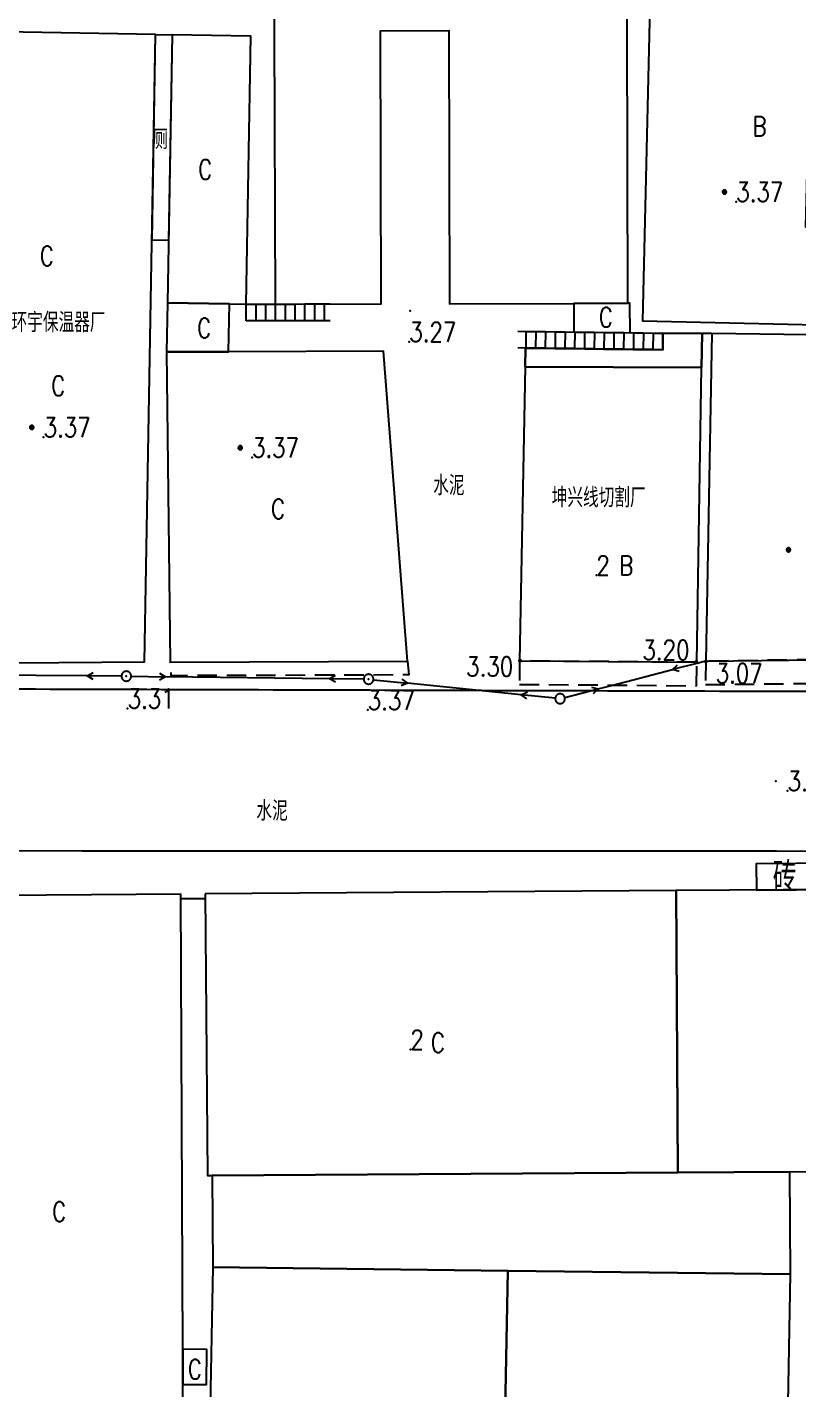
# Model space of a CAD drawing. Extents: x 500064 to 501389, y 2542464 to 2545400.
# Drawn here: x 500792.4 to 500831.8, y 2543204.3 to 2543273.8 of the extents above; entities that cross this region are included whole.
import ezdxf
from ezdxf.enums import TextEntityAlignment as Align

# ---------------------------------------------------------------- set-up
doc = ezdxf.new("R2010")
doc.units = 0
doc.header["$LTSCALE"] = 0.5
doc.linetypes.add('CENTER', pattern=[50.8, 31.75, -6.35, 6.35, -6.35])
doc.linetypes.add('X5', pattern=[3, 2, -1])
doc.layers.get('0').update_dxf_attribs({"linetype": 'CONTINUOUS', "lineweight": 5})
doc.layers.add('GCD', color=8, linetype='CONTINUOUS')
doc.layers.add('地形图', color=8, linetype='CONTINUOUS')
doc.styles.add('HZ', font='romans.shx', dxfattribs={"width": 0.8, "bigfont": 'hztxt.shx'})

# ---------------------------------------------------------------- blocks, each defined once
blk = doc.blocks.new('GC200')
at = {"linetype": 'Continuous', "const_width": 0.2, "flags": 128}
blk.add_lwpolyline([(-0.1, 0, 1), (0.1, 0, 1)], format="xyb", close=True, dxfattribs=at)

msp = doc.modelspace()

# ---------------------------------------------------------------- linework, layer by layer
at = {"layer": '地形图'}
for points in [[(500804.786, 2543336.33), (500804.8, 2543331.834), (500804.817, 2543326.082), (500804.837, 2543319.974), (500804.906, 2543297.989), (500804.976, 2543279.169), (500805.002, 2543273.612), (500805.066, 2543259.691), (500810.466, 2543259.701), (500810.437, 2543273.65), (500813.935, 2543273.674), (500813.966, 2543259.709), (500820.313, 2543259.723), (500823.066, 2543259.729), (500822.865, 2543344.404), (500804.772, 2543344.973)], [(500836.349, 2543274.591), (500824.201, 2543274.871), (500823.83, 2543258.836), (500840.893, 2543258.442), (500840.867, 2543263.426), (500835.903, 2543263.54), (500832.173, 2543263.627), (500832.269, 2543267.801), (500836.025, 2543267.714)], [(500790.176, 2543269.639), (500789.606, 2543241.339), (500798.386, 2543241.409), (500798.953, 2543273.455), (500790.236, 2543273.609)], [(500802.72, 2543259.704), (500803.576, 2543259.689), (500803.818, 2543273.369), (500799.797, 2543273.44), (500799.556, 2543259.76)], [(500802.72, 2543259.704), (500799.556, 2543259.76), (500799.511, 2543257.243), (500802.676, 2543257.253)], [(500820.313, 2543259.723), (500820.316, 2543258.263), (500823.185, 2543258.226), (500823.182, 2543259.73), (500823.066, 2543259.729)], [(500817.836, 2543256.489), (500826.838, 2543256.446), (500826.866, 2543258.179), (500824.866, 2543258.205), (500824.862, 2543257.356), (500817.848, 2543257.445)], [(500827.056, 2543241.449), (500832.716, 2543241.519), (500836.876, 2543241.559), (500838.066, 2543241.569), (500838.376, 2543258.029), (500827.366, 2543258.189)], [(500802.676, 2543257.253), (500799.511, 2543257.243), (500799.696, 2543241.399), (500811.826, 2543241.439), (500810.596, 2543257.279)], [(500817.836, 2543256.489), (500817.546, 2543241.459), (500826.596, 2543241.389), (500826.838, 2543256.446)], [(500788.796, 2543229.459), (500788.987, 2543197.723), (500800.376, 2543196.999), (500800.344, 2543204.496), (500800.336, 2543206.296), (500800.236, 2543229.549)], [(500801.486, 2543229.559), (500801.594, 2543215.169), (500801.832, 2543215.17), (500825.626, 2543215.324), (500825.545, 2543229.722)], [(500825.626, 2543215.324), (500801.832, 2543215.17), (500801.866, 2543210.489), (500816.938, 2543210.3), (500831.386, 2543210.119), (500831.347, 2543215.361)], [(500816.938, 2543210.3), (500801.866, 2543210.489), (500801.566, 2543194.479), (500816.638, 2543194.29)], [(500831.386, 2543210.119), (500816.938, 2543210.3), (500816.638, 2543194.29), (500831.087, 2543194.109)], [(500800.336, 2543206.296), (500800.344, 2543204.496), (500801.544, 2543204.485), (500801.56, 2543206.285)]]:
    msp.add_lwpolyline(points, close=True, dxfattribs=at)
at = {"layer": '地形图', "linetype": 'Continuous', "const_width": 0.1}
for points in [[(500782.954, 2543295.578), (500783.187, 2543273.359), (500782.248, 2543256.118), (500782.289, 2543241.815), (500782.491, 2543240.708), (500783.021, 2543240.045), (500855.306, 2543239.829), (500863.487, 2543239.969), (500869.742, 2543240.194), (500868.826, 2543272.924), (500865.234, 2543289.411)], [(500768.611, 2543231.765), (500857.055, 2543231.728)]]:
    msp.add_lwpolyline(points, dxfattribs=at)
at = {"layer": '地形图'}
for points in [[(500799.612, 2543262.942), (500798.767, 2543262.957), (500798.953, 2543273.455), (500799.797, 2543273.44), (500799.612, 2543262.942)], [(500828.013, 2543265.316), (500828.024, 2543265.316), (500828.034, 2543265.318), (500828.044, 2543265.321), (500828.054, 2543265.325), (500828.063, 2543265.329), (500828.072, 2543265.335), (500828.08, 2543265.342), (500828.087, 2543265.349), (500828.094, 2543265.357), (500828.097, 2543265.362), (500828.1, 2543265.366), (500828.105, 2543265.375), (500828.108, 2543265.385), (500828.111, 2543265.395), (500828.113, 2543265.405), (500828.113, 2543265.416), (500828.113, 2543265.426), (500828.111, 2543265.437), (500828.108, 2543265.447), (500828.105, 2543265.457), (500828.101, 2543265.463), (500828.1, 2543265.466), (500828.094, 2543265.475), (500828.087, 2543265.483), (500828.08, 2543265.49), (500828.072, 2543265.497), (500828.063, 2543265.503), (500828.062, 2543265.503), (500828.054, 2543265.507), (500828.044, 2543265.511), (500828.034, 2543265.514), (500828.024, 2543265.515), (500828.013, 2543265.516), (500828.003, 2543265.515), (500827.992, 2543265.514), (500827.982, 2543265.511), (500827.972, 2543265.507), (500827.963, 2543265.503), (500827.954, 2543265.497), (500827.946, 2543265.49), (500827.939, 2543265.483), (500827.932, 2543265.475), (500827.929, 2543265.47), (500827.927, 2543265.466), (500827.922, 2543265.457), (500827.918, 2543265.447), (500827.915, 2543265.437), (500827.914, 2543265.426), (500827.913, 2543265.416), (500827.914, 2543265.405), (500827.915, 2543265.395), (500827.918, 2543265.385), (500827.922, 2543265.375), (500827.925, 2543265.369), (500827.927, 2543265.366), (500827.932, 2543265.357), (500827.939, 2543265.349), (500827.946, 2543265.342), (500827.954, 2543265.335), (500827.963, 2543265.329), (500827.964, 2543265.329), (500827.972, 2543265.325), (500827.982, 2543265.321), (500827.992, 2543265.318), (500828.003, 2543265.316), (500828.013, 2543265.316)], [(500827.964, 2543265.329), (500828.097, 2543265.362), (500828.1, 2543265.366), (500827.927, 2543265.366), (500827.925, 2543265.369), (500828.113, 2543265.416), (500827.913, 2543265.416), (500828.101, 2543265.463), (500828.1, 2543265.466), (500827.927, 2543265.466), (500827.929, 2543265.47), (500828.062, 2543265.503)], [(500803.579, 2543259.689), (500804.079, 2543259.69), (500804.579, 2543259.691), (500805.079, 2543259.692), (500805.579, 2543259.692), (500806.079, 2543259.693), (500806.579, 2543259.694), (500807.079, 2543259.694), (500807.579, 2543259.695), (500807.864, 2543259.695)], [(500803.581, 2543258.828), (500803.579, 2543259.689)], [(500804.081, 2543258.829), (500804.079, 2543259.69)], [(500804.581, 2543258.829), (500804.579, 2543259.691)], [(500805.081, 2543258.83), (500805.079, 2543259.692)], [(500805.581, 2543258.831), (500805.579, 2543259.692)], [(500806.081, 2543258.831), (500806.079, 2543259.693)], [(500806.581, 2543258.832), (500806.579, 2543259.694)], [(500807.081, 2543258.833), (500807.079, 2543259.694)], [(500807.581, 2543258.834), (500807.579, 2543259.695)], [(500807.866, 2543258.834), (500807.581, 2543258.834), (500807.081, 2543258.833), (500806.581, 2543258.832), (500806.081, 2543258.831), (500805.581, 2543258.831), (500805.081, 2543258.83), (500804.581, 2543258.829), (500804.081, 2543258.829), (500803.581, 2543258.828)], [(500817.463, 2543258.299), (500817.867, 2543258.294), (500818.367, 2543258.288), (500818.867, 2543258.282), (500819.367, 2543258.275), (500819.867, 2543258.269), (500820.367, 2543258.262), (500820.867, 2543258.256), (500821.367, 2543258.25), (500821.867, 2543258.243), (500822.367, 2543258.237), (500822.867, 2543258.231), (500823.367, 2543258.224), (500823.867, 2543258.218), (500824.367, 2543258.211), (500824.866, 2543258.205)], [(500817.836, 2543256.489), (500817.848, 2543257.445), (500817.856, 2543257.445), (500818.356, 2543257.439), (500818.856, 2543257.432), (500819.356, 2543257.426), (500819.856, 2543257.419), (500820.356, 2543257.413), (500820.856, 2543257.407), (500821.356, 2543257.4), (500821.856, 2543257.394), (500822.356, 2543257.388), (500822.856, 2543257.381), (500823.356, 2543257.375), (500823.856, 2543257.369), (500824.356, 2543257.362), (500824.856, 2543257.356), (500824.862, 2543257.356), (500824.866, 2543258.205), (500826.866, 2543258.179), (500826.838, 2543256.446)], [(500817.867, 2543258.294), (500817.856, 2543257.445)], [(500818.367, 2543258.288), (500818.356, 2543257.439)], [(500818.867, 2543258.282), (500818.856, 2543257.432)], [(500819.367, 2543258.275), (500819.356, 2543257.426)], [(500819.867, 2543258.269), (500819.856, 2543257.419)], [(500820.367, 2543258.262), (500820.356, 2543257.413)], [(500820.867, 2543258.256), (500820.856, 2543257.407)], [(500821.367, 2543258.25), (500821.356, 2543257.4)], [(500821.867, 2543258.243), (500821.856, 2543257.394)], [(500822.367, 2543258.237), (500822.356, 2543257.388)], [(500822.867, 2543258.231), (500822.856, 2543257.381)], [(500823.367, 2543258.224), (500823.356, 2543257.375)], [(500823.867, 2543258.218), (500823.856, 2543257.369)], [(500824.367, 2543258.211), (500824.356, 2543257.362)], [(500824.866, 2543258.205), (500824.856, 2543257.356)], [(500827.366, 2543258.189), (500826.866, 2543258.179)], [(500824.856, 2543257.356), (500824.356, 2543257.362), (500823.856, 2543257.369), (500823.356, 2543257.375), (500822.856, 2543257.381), (500822.356, 2543257.388), (500821.856, 2543257.394), (500821.356, 2543257.4), (500820.856, 2543257.407), (500820.356, 2543257.413), (500819.856, 2543257.419), (500819.356, 2543257.426), (500818.856, 2543257.432), (500818.356, 2543257.439), (500817.856, 2543257.445), (500817.848, 2543257.445), (500817.452, 2543257.45)], [(500792.629, 2543253.289), (500792.639, 2543253.29), (500792.649, 2543253.291), (500792.659, 2543253.294), (500792.669, 2543253.298), (500792.679, 2543253.302), (500792.687, 2543253.308), (500792.695, 2543253.315), (500792.703, 2543253.322), (500792.709, 2543253.33), (500792.713, 2543253.335), (500792.715, 2543253.339), (500792.72, 2543253.348), (500792.724, 2543253.358), (500792.726, 2543253.368), (500792.728, 2543253.379), (500792.729, 2543253.389), (500792.728, 2543253.4), (500792.726, 2543253.41), (500792.724, 2543253.42), (500792.72, 2543253.43), (500792.717, 2543253.436), (500792.715, 2543253.439), (500792.709, 2543253.448), (500792.703, 2543253.456), (500792.695, 2543253.463), (500792.687, 2543253.47), (500792.679, 2543253.476), (500792.677, 2543253.476), (500792.669, 2543253.48), (500792.659, 2543253.484), (500792.649, 2543253.487), (500792.639, 2543253.489), (500792.629, 2543253.489), (500792.618, 2543253.489), (500792.608, 2543253.487), (500792.598, 2543253.484), (500792.588, 2543253.48), (500792.579, 2543253.476), (500792.57, 2543253.47), (500792.562, 2543253.463), (500792.554, 2543253.456), (500792.548, 2543253.448), (500792.545, 2543253.443), (500792.542, 2543253.439), (500792.537, 2543253.43), (500792.533, 2543253.42), (500792.531, 2543253.41), (500792.529, 2543253.4), (500792.529, 2543253.389), (500792.529, 2543253.379), (500792.531, 2543253.368), (500792.533, 2543253.358), (500792.537, 2543253.348), (500792.54, 2543253.342), (500792.542, 2543253.339), (500792.548, 2543253.33), (500792.554, 2543253.322), (500792.562, 2543253.315), (500792.57, 2543253.308), (500792.579, 2543253.302), (500792.58, 2543253.302), (500792.588, 2543253.298), (500792.598, 2543253.294), (500792.608, 2543253.291), (500792.618, 2543253.29), (500792.629, 2543253.289)], [(500792.58, 2543253.302), (500792.713, 2543253.335), (500792.715, 2543253.339), (500792.542, 2543253.339), (500792.54, 2543253.342), (500792.729, 2543253.389), (500792.529, 2543253.389), (500792.717, 2543253.436), (500792.715, 2543253.439), (500792.542, 2543253.439), (500792.545, 2543253.443), (500792.677, 2543253.476)], [(500803.275, 2543252.249), (500803.285, 2543252.249), (500803.295, 2543252.251), (500803.306, 2543252.253), (500803.315, 2543252.257), (500803.325, 2543252.262), (500803.333, 2543252.268), (500803.342, 2543252.274), (500803.349, 2543252.282), (500803.356, 2543252.29), (500803.359, 2543252.295), (500803.361, 2543252.299), (500803.366, 2543252.308), (500803.37, 2543252.318), (500803.373, 2543252.328), (500803.374, 2543252.338), (500803.375, 2543252.349), (500803.374, 2543252.359), (500803.373, 2543252.369), (500803.37, 2543252.379), (500803.366, 2543252.389), (500803.363, 2543252.396), (500803.361, 2543252.399), (500803.356, 2543252.407), (500803.349, 2543252.416), (500803.342, 2543252.423), (500803.333, 2543252.429), (500803.325, 2543252.435), (500803.324, 2543252.436), (500803.315, 2543252.44), (500803.306, 2543252.444), (500803.295, 2543252.446), (500803.285, 2543252.448), (500803.275, 2543252.449), (500803.264, 2543252.448), (500803.254, 2543252.446), (500803.244, 2543252.444), (500803.234, 2543252.44), (500803.225, 2543252.435), (500803.216, 2543252.429), (500803.208, 2543252.423), (500803.2, 2543252.416), (500803.194, 2543252.407), (500803.191, 2543252.403), (500803.188, 2543252.399), (500803.183, 2543252.389), (500803.18, 2543252.379), (500803.177, 2543252.369), (500803.175, 2543252.359), (500803.175, 2543252.349), (500803.175, 2543252.338), (500803.177, 2543252.328), (500803.18, 2543252.318), (500803.183, 2543252.308), (500803.187, 2543252.302), (500803.188, 2543252.299), (500803.194, 2543252.29), (500803.2, 2543252.282), (500803.208, 2543252.274), (500803.216, 2543252.268), (500803.225, 2543252.262), (500803.226, 2543252.261), (500803.234, 2543252.257), (500803.244, 2543252.253), (500803.254, 2543252.251), (500803.264, 2543252.249), (500803.275, 2543252.249)], [(500803.226, 2543252.261), (500803.359, 2543252.295), (500803.361, 2543252.299), (500803.188, 2543252.299), (500803.187, 2543252.302), (500803.375, 2543252.349), (500803.175, 2543252.349), (500803.363, 2543252.396), (500803.361, 2543252.399), (500803.188, 2543252.399), (500803.191, 2543252.403), (500803.324, 2543252.436)], [(500831.282, 2543247.034), (500831.293, 2543247.034), (500831.303, 2543247.036), (500831.313, 2543247.039), (500831.323, 2543247.042), (500831.332, 2543247.047), (500831.341, 2543247.053), (500831.349, 2543247.06), (500831.356, 2543247.067), (500831.363, 2543247.075), (500831.366, 2543247.08), (500831.369, 2543247.084), (500831.373, 2543247.093), (500831.377, 2543247.103), (500831.38, 2543247.113), (500831.382, 2543247.123), (500831.382, 2543247.134), (500831.382, 2543247.144), (500831.38, 2543247.155), (500831.377, 2543247.165), (500831.373, 2543247.175), (500831.37, 2543247.181), (500831.369, 2543247.184), (500831.363, 2543247.193), (500831.356, 2543247.201), (500831.349, 2543247.208), (500831.341, 2543247.215), (500831.332, 2543247.22), (500831.331, 2543247.221), (500831.323, 2543247.225), (500831.313, 2543247.229), (500831.303, 2543247.232), (500831.293, 2543247.233), (500831.282, 2543247.234), (500831.272, 2543247.233), (500831.261, 2543247.232), (500831.251, 2543247.229), (500831.241, 2543247.225), (500831.232, 2543247.22), (500831.223, 2543247.215), (500831.215, 2543247.208), (500831.208, 2543247.201), (500831.201, 2543247.193), (500831.198, 2543247.188), (500831.195, 2543247.184), (500831.191, 2543247.175), (500831.187, 2543247.165), (500831.184, 2543247.155), (500831.183, 2543247.144), (500831.182, 2543247.134), (500831.183, 2543247.123), (500831.184, 2543247.113), (500831.187, 2543247.103), (500831.191, 2543247.093), (500831.194, 2543247.087), (500831.195, 2543247.084), (500831.201, 2543247.075), (500831.208, 2543247.067), (500831.215, 2543247.06), (500831.223, 2543247.053), (500831.232, 2543247.047), (500831.233, 2543247.047), (500831.241, 2543247.042), (500831.251, 2543247.039), (500831.261, 2543247.036), (500831.272, 2543247.034), (500831.282, 2543247.034)], [(500831.233, 2543247.047), (500831.366, 2543247.08), (500831.369, 2543247.084), (500831.195, 2543247.084), (500831.194, 2543247.087), (500831.382, 2543247.134), (500831.182, 2543247.134), (500831.37, 2543247.181), (500831.369, 2543247.184), (500831.195, 2543247.184), (500831.198, 2543247.188), (500831.331, 2543247.221)], [(500799.699, 2543241.369), (500799.697, 2543241.399)], [(500811.826, 2543241.439), (500811.881, 2543240.741), (500811.582, 2543240.741)], [(500821.551, 2543240.027), (500822.306, 2543240.222), (500825.362, 2543241.012)], [(500827.056, 2543241.449), (500826.596, 2543241.33), (500825.362, 2543241.012)], [(500825.362, 2543241.012), (500825.614, 2543241.259)], [(500825.703, 2543240.917), (500825.362, 2543241.012)], [(500795.455, 2543240.692), (500790.185, 2543240.731), (500790.085, 2543240.732)], [(500795.455, 2543240.692), (500795.762, 2543240.867)], [(500795.759, 2543240.513), (500795.455, 2543240.692)], [(500797.205, 2543240.679), (500795.455, 2543240.692)], [(500797.454, 2543240.427), (500797.47, 2543240.428), (500797.486, 2543240.429), (500797.501, 2543240.432), (500797.517, 2543240.435), (500797.532, 2543240.44), (500797.547, 2543240.445), (500797.561, 2543240.451), (500797.575, 2543240.458), (500797.588, 2543240.466), (500797.601, 2543240.475), (500797.614, 2543240.485), (500797.626, 2543240.495), (500797.637, 2543240.506), (500797.647, 2543240.518), (500797.657, 2543240.53), (500797.666, 2543240.543), (500797.674, 2543240.557), (500797.681, 2543240.571), (500797.687, 2543240.585), (500797.692, 2543240.6), (500797.697, 2543240.615), (500797.7, 2543240.63), (500797.703, 2543240.646), (500797.704, 2543240.662), (500797.704, 2543240.674), (500797.704, 2543240.677), (500797.704, 2543240.693), (500797.703, 2543240.709), (500797.7, 2543240.724), (500797.697, 2543240.739), (500797.692, 2543240.754), (500797.687, 2543240.769), (500797.681, 2543240.784), (500797.674, 2543240.798), (500797.666, 2543240.811), (500797.657, 2543240.824), (500797.647, 2543240.837), (500797.637, 2543240.848), (500797.626, 2543240.86), (500797.614, 2543240.87), (500797.601, 2543240.88), (500797.588, 2543240.888), (500797.575, 2543240.896), (500797.561, 2543240.903), (500797.547, 2543240.91), (500797.532, 2543240.915), (500797.517, 2543240.919), (500797.501, 2543240.923), (500797.486, 2543240.925), (500797.47, 2543240.927), (500797.454, 2543240.927), (500797.439, 2543240.927), (500797.423, 2543240.925), (500797.408, 2543240.923), (500797.392, 2543240.919), (500797.377, 2543240.915), (500797.362, 2543240.91), (500797.348, 2543240.903), (500797.334, 2543240.896), (500797.321, 2543240.888), (500797.308, 2543240.88), (500797.295, 2543240.87), (500797.283, 2543240.86), (500797.272, 2543240.848), (500797.262, 2543240.837), (500797.252, 2543240.824), (500797.243, 2543240.811), (500797.235, 2543240.798), (500797.228, 2543240.784), (500797.222, 2543240.769), (500797.217, 2543240.754), (500797.212, 2543240.739), (500797.209, 2543240.724), (500797.206, 2543240.709), (500797.205, 2543240.693), (500797.205, 2543240.679), (500797.204, 2543240.677), (500797.205, 2543240.662), (500797.206, 2543240.646), (500797.209, 2543240.63), (500797.212, 2543240.615), (500797.217, 2543240.6), (500797.222, 2543240.585), (500797.228, 2543240.571), (500797.235, 2543240.557), (500797.243, 2543240.543), (500797.252, 2543240.53), (500797.262, 2543240.518), (500797.272, 2543240.506), (500797.283, 2543240.495), (500797.295, 2543240.485), (500797.308, 2543240.475), (500797.321, 2543240.466), (500797.334, 2543240.458), (500797.348, 2543240.451), (500797.362, 2543240.445), (500797.377, 2543240.44), (500797.392, 2543240.435), (500797.408, 2543240.432), (500797.423, 2543240.429), (500797.439, 2543240.428), (500797.454, 2543240.427)], [(500797.704, 2543240.674), (500799.454, 2543240.653)], [(500799.454, 2543240.653), (500799.146, 2543240.48)], [(500799.15, 2543240.833), (500799.454, 2543240.653)], [(500807.829, 2543240.549), (500799.454, 2543240.653)], [(500800.582, 2543240.705), (500799.752, 2543240.701), (500799.739, 2543240.87)], [(500802.082, 2543240.71), (500801.082, 2543240.706)], [(500803.582, 2543240.715), (500802.582, 2543240.711)], [(500805.082, 2543240.72), (500804.082, 2543240.716)], [(500806.582, 2543240.725), (500805.582, 2543240.721)], [(500808.082, 2543240.729), (500807.082, 2543240.726)], [(500807.829, 2543240.549), (500808.138, 2543240.722)], [(500808.133, 2543240.369), (500807.829, 2543240.549)], [(500809.579, 2543240.528), (500807.829, 2543240.549)], [(500809.582, 2543240.734), (500808.582, 2543240.731)], [(500809.829, 2543240.274), (500809.845, 2543240.275), (500809.86, 2543240.276), (500809.876, 2543240.279), (500809.891, 2543240.282), (500809.906, 2543240.287), (500809.921, 2543240.292), (500809.936, 2543240.298), (500809.95, 2543240.305), (500809.963, 2543240.313), (500809.976, 2543240.322), (500809.989, 2543240.332), (500810, 2543240.342), (500810.011, 2543240.353), (500810.022, 2543240.365), (500810.031, 2543240.377), (500810.04, 2543240.39), (500810.048, 2543240.404), (500810.055, 2543240.418), (500810.062, 2543240.432), (500810.067, 2543240.447), (500810.071, 2543240.462), (500810.075, 2543240.478), (500810.077, 2543240.493), (500810.078, 2543240.499), (500810.079, 2543240.509), (500810.079, 2543240.524), (500810.079, 2543240.54), (500810.077, 2543240.556), (500810.075, 2543240.571), (500810.071, 2543240.587), (500810.067, 2543240.602), (500810.062, 2543240.616), (500810.055, 2543240.631), (500810.048, 2543240.645), (500810.04, 2543240.658), (500810.031, 2543240.671), (500810.022, 2543240.684), (500810.011, 2543240.696), (500810, 2543240.707), (500809.989, 2543240.717), (500809.976, 2543240.727), (500809.963, 2543240.735), (500809.95, 2543240.743), (500809.936, 2543240.751), (500809.921, 2543240.757), (500809.906, 2543240.762), (500809.891, 2543240.767), (500809.876, 2543240.77), (500809.86, 2543240.772), (500809.845, 2543240.774), (500809.829, 2543240.774), (500809.813, 2543240.774), (500809.798, 2543240.772), (500809.782, 2543240.77), (500809.767, 2543240.767), (500809.752, 2543240.762), (500809.737, 2543240.757), (500809.723, 2543240.751), (500809.709, 2543240.743), (500809.695, 2543240.735), (500809.682, 2543240.727), (500809.67, 2543240.717), (500809.658, 2543240.707), (500809.647, 2543240.696), (500809.637, 2543240.684), (500809.627, 2543240.671), (500809.618, 2543240.658), (500809.61, 2543240.645), (500809.603, 2543240.631), (500809.597, 2543240.616), (500809.591, 2543240.602), (500809.587, 2543240.587), (500809.584, 2543240.571), (500809.581, 2543240.556), (500809.58, 2543240.54), (500809.579, 2543240.528), (500809.579, 2543240.524), (500809.58, 2543240.509), (500809.581, 2543240.493), (500809.584, 2543240.478), (500809.587, 2543240.462), (500809.591, 2543240.447), (500809.597, 2543240.432), (500809.603, 2543240.418), (500809.61, 2543240.404), (500809.618, 2543240.39), (500809.627, 2543240.377), (500809.637, 2543240.365), (500809.647, 2543240.353), (500809.658, 2543240.342), (500809.67, 2543240.332), (500809.682, 2543240.322), (500809.695, 2543240.313), (500809.709, 2543240.305), (500809.723, 2543240.298), (500809.737, 2543240.292), (500809.752, 2543240.287), (500809.767, 2543240.282), (500809.782, 2543240.279), (500809.798, 2543240.276), (500809.813, 2543240.275), (500809.829, 2543240.274)], [(500810.078, 2543240.499), (500811.819, 2543240.322)], [(500811.082, 2543240.739), (500810.082, 2543240.736)], [(500811.819, 2543240.322), (500811.496, 2543240.177)], [(500811.532, 2543240.529), (500811.819, 2543240.322)], [(500817.624, 2543239.73), (500811.819, 2543240.322)], [(500817.624, 2543239.73), (500817.947, 2543239.875)], [(500817.911, 2543239.523), (500817.624, 2543239.73)], [(500819.366, 2543239.552), (500817.624, 2543239.73)], [(500819.614, 2543239.277), (500819.63, 2543239.277), (500819.646, 2543239.279), (500819.661, 2543239.281), (500819.676, 2543239.285), (500819.691, 2543239.289), (500819.706, 2543239.294), (500819.721, 2543239.301), (500819.735, 2543239.308), (500819.748, 2543239.316), (500819.761, 2543239.325), (500819.774, 2543239.334), (500819.785, 2543239.345), (500819.796, 2543239.356), (500819.807, 2543239.367), (500819.816, 2543239.38), (500819.825, 2543239.393), (500819.833, 2543239.406), (500819.84, 2543239.42), (500819.847, 2543239.435), (500819.852, 2543239.45), (500819.856, 2543239.465), (500819.86, 2543239.48), (500819.862, 2543239.496), (500819.864, 2543239.511), (500819.864, 2543239.527), (500819.864, 2543239.543), (500819.862, 2543239.558), (500819.86, 2543239.574), (500819.856, 2543239.589), (500819.852, 2543239.604), (500819.847, 2543239.619), (500819.84, 2543239.633), (500819.833, 2543239.647), (500819.825, 2543239.661), (500819.816, 2543239.674), (500819.807, 2543239.686), (500819.796, 2543239.698), (500819.785, 2543239.709), (500819.774, 2543239.719), (500819.761, 2543239.729), (500819.748, 2543239.738), (500819.735, 2543239.746), (500819.721, 2543239.753), (500819.706, 2543239.759), (500819.691, 2543239.765), (500819.676, 2543239.769), (500819.661, 2543239.772), (500819.646, 2543239.775), (500819.63, 2543239.776), (500819.614, 2543239.777), (500819.598, 2543239.776), (500819.583, 2543239.775), (500819.567, 2543239.772), (500819.552, 2543239.769), (500819.537, 2543239.765), (500819.522, 2543239.759), (500819.508, 2543239.753), (500819.494, 2543239.746), (500819.48, 2543239.738), (500819.467, 2543239.729), (500819.455, 2543239.719), (500819.443, 2543239.709), (500819.432, 2543239.698), (500819.422, 2543239.686), (500819.412, 2543239.674), (500819.403, 2543239.661), (500819.395, 2543239.647), (500819.388, 2543239.633), (500819.382, 2543239.619), (500819.376, 2543239.604), (500819.372, 2543239.589), (500819.369, 2543239.574), (500819.366, 2543239.558), (500819.366, 2543239.552), (500819.365, 2543239.543), (500819.364, 2543239.527), (500819.365, 2543239.511), (500819.366, 2543239.496), (500819.369, 2543239.48), (500819.372, 2543239.465), (500819.376, 2543239.45), (500819.382, 2543239.435), (500819.388, 2543239.42), (500819.395, 2543239.406), (500819.403, 2543239.393), (500819.412, 2543239.38), (500819.422, 2543239.367), (500819.432, 2543239.356), (500819.443, 2543239.345), (500819.455, 2543239.334), (500819.467, 2543239.325), (500819.48, 2543239.316), (500819.494, 2543239.308), (500819.508, 2543239.301), (500819.522, 2543239.294), (500819.537, 2543239.289), (500819.552, 2543239.285), (500819.567, 2543239.281), (500819.583, 2543239.279), (500819.598, 2543239.277), (500819.614, 2543239.277)], [(500819.856, 2543239.589), (500821.551, 2543240.027)], [(500821.21, 2543240.122), (500821.551, 2543240.027)], [(500821.551, 2543240.027), (500821.298, 2543239.779)], [(500801.488, 2543229.309), (500800.238, 2543229.299)], [(500825.545, 2543229.722), (500825.626, 2543215.349)], [(500816.938, 2543210.3), (500816.638, 2543194.29)]]:
    msp.add_lwpolyline(points, dxfattribs=at)
at = {"layer": '地形图', "linetype": 'X5'}
for points in [[(500826.596, 2543241.389), (500817.546, 2543241.459), (500817.537, 2543240.259), (500826.587, 2543240.189)], [(500827.056, 2543241.449), (500827.034, 2543240.249), (500838.044, 2543240.37), (500838.066, 2543241.569), (500836.876, 2543241.559), (500832.716, 2543241.519)]]:
    msp.add_lwpolyline(points, close=True, dxfattribs=at)
at = {"layer": '地形图', "linetype": 'Continuous'}
for points in [[(500833.715, 2543229.777), (500833.703, 2543231.128), (500829.637, 2543231.089), (500829.647, 2543229.75)], [(500825.545, 2543229.722), (500825.626, 2543215.324), (500831.347, 2543215.361), (500852.49, 2543215.498), (500852.761, 2543229.906)]]:
    msp.add_lwpolyline(points, close=True, dxfattribs=at)
at = {"layer": '地形图', "linetype": 'CENTER'}
for p in [(500828.613, 2543264.92, 3.37), (500811.91, 2543257.766, 3.27), (500793.229, 2543252.893, 3.37), (500803.875, 2543251.853, 3.37), (500821.477, 2543245.833, 2), (500797.522, 2543239.035, 3.31), (500809.792, 2543238.954, 3.37), (500831.236, 2543234.817, 3.24), (500811.97, 2543221.601, 2)]:
    msp.add_point(p, dxfattribs=at)
at = {"layer": '地形图', "ltscale": 10}
for p in [(500811.947, 2543259.336), (500797.454, 2543240.677), (500809.829, 2543240.525), (500830.636, 2543235.313)]:
    msp.add_point(p, dxfattribs=at)

# ---------------------------------------------------------------- block references
at = {"layer": '地形图', "linetype": 'Continuous'}
ref = msp.add_blockref('GC200', (500826.572, 2543241.41, 3.203), dxfattribs=dict(at, xscale=0.5, yscale=0.5, zscale=0.5))
ref.add_attrib('height', '3.20', dxfattribs={"layer": 'GCD', "linetype": 'Continuous', "height": 1, "style": 'HZ', "width": 0.8}).set_placement((500823.822, 2543242.01, 3.2), align=Align.MIDDLE_LEFT)
ref = msp.add_blockref('GC200', (500817.568, 2543241.471, 3.302), dxfattribs=dict(at, xscale=0.5, yscale=0.5, zscale=0.5))
ref.add_attrib('height', '3.30', dxfattribs={"layer": 'GCD', "linetype": 'Continuous', "height": 1, "style": 'HZ', "width": 0.8}).set_placement((500814.818, 2543241.171, 3.3), align=Align.MIDDLE_LEFT)
ref = msp.add_blockref('GC200', (500827.061, 2543241.427, 3.072), dxfattribs=dict(at, xscale=0.5, yscale=0.5, zscale=0.5))
ref.add_attrib('height', '3.07', dxfattribs={"layer": 'GCD', "linetype": 'Continuous', "height": 1, "style": 'HZ', "width": 0.8}).set_placement((500827.561, 2543240.827, 3.07), align=Align.MIDDLE_LEFT)

# ---------------------------------------------------------------- texts
at = {"layer": '地形图', "ltscale": 10, "style": 'HZ', "width": 0.8}
for s, p in [('B', (500829.435, 2543268.268)), ('厕', (500798.778, 2543267.605)), ('C', (500801.118, 2543266.065)), ('3.37', (500828.613, 2543264.92)), ('C', (500793.029, 2543261.649)), ('环宇保温器厂', (500791.591, 2543258.252)), ('C', (500821.595, 2543258.519)), ('C', (500801.069, 2543257.964)), ('3.27', (500811.91, 2543257.766)), ('C', (500793.612, 2543255.012)), ('3.37', (500793.229, 2543252.893)), ('3.37', (500803.875, 2543251.853)), ('水泥', (500813.132, 2543249.921)), ('坤兴线切割厂', (500819.186, 2543249.305)), ('C', (500804.844, 2543248.721)), ('2', (500821.477, 2543245.833)), ('B', (500822.626, 2543245.832)), ('3.31', (500797.522, 2543239.035)), ('3.37', (500809.792, 2543238.954)), ('3.24', (500831.236, 2543234.817)), ('水泥', (500804.099, 2543233.295)), ('2', (500811.97, 2543221.601)), ('C', (500813.015, 2543221.452)), ('C', (500793.662, 2543212.818)), ('C', (500800.593, 2543204.771))]:
    msp.add_text(s, height=1, dxfattribs=at).set_placement(p)
at = {"layer": '地形图', "linetype": 'Continuous', "style": 'HZ', "width": 0.8}
msp.add_text('砖', height=1.5, dxfattribs=at).set_placement((500831.678, 2543230.436), align=Align.MIDDLE_RIGHT)

doc.saveas('drawing.dxf')
